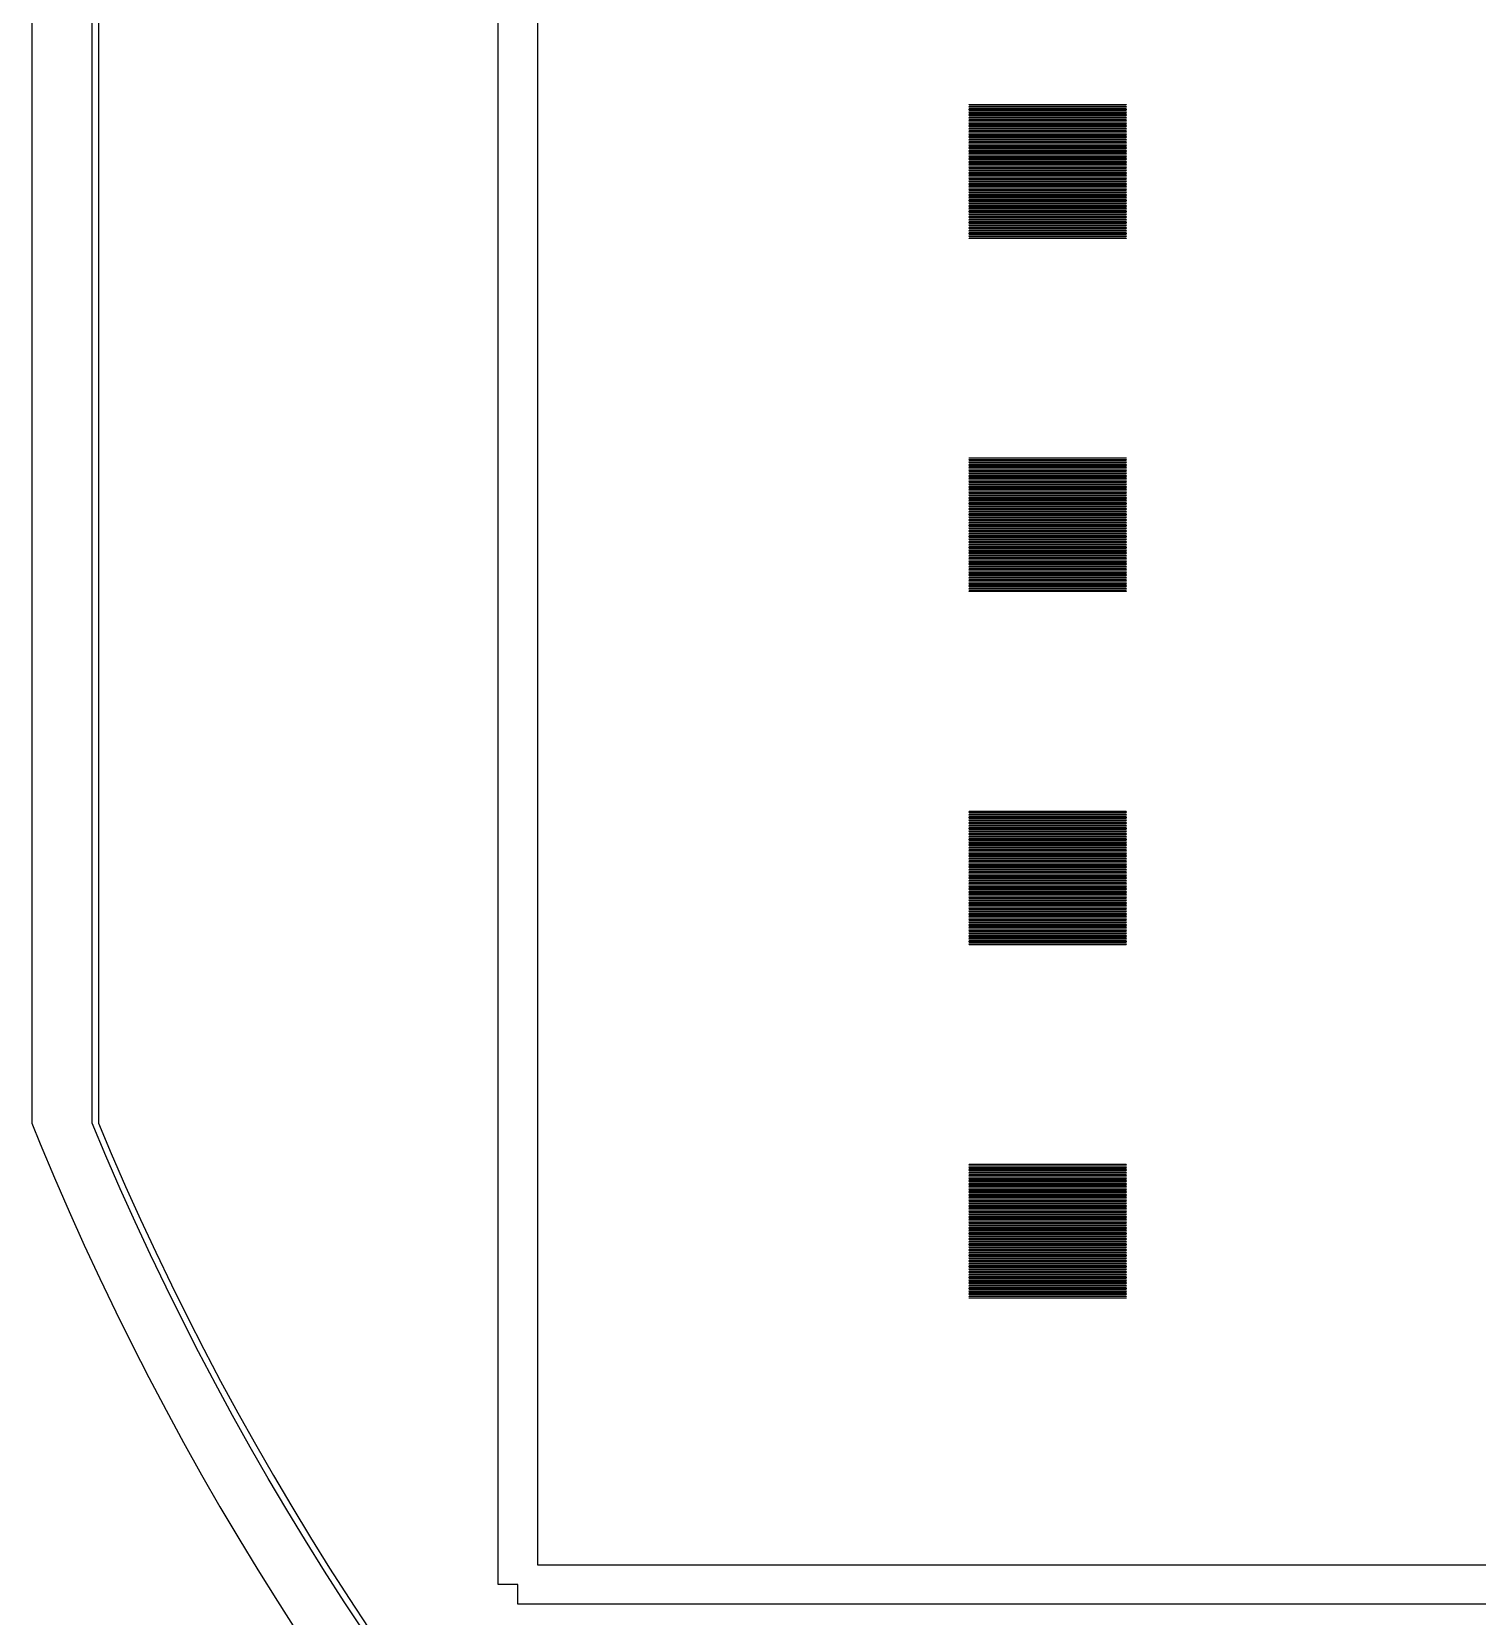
# Model space of a CAD drawing. Extents: x -17 to 130, y -40 to 112.
# Drawn here: x -16.89 to 19.95, y -5.31 to 35.06 of the extents above; entities that cross this region are included whole.
import ezdxf

# ---------------------------------------------------------------- set-up
doc = ezdxf.new("R2010")
doc.units = 0

msp = doc.modelspace()

# ---------------------------------------------------------------- linework, layer by layer
for p, q in [((-5, -4.5), (-5, 76.5)), ((-4, 76), (-4, -4)), ((-16.8921, 64.7463), (-16.8921, 7.25366)), ((-15.3519, 7.25034), (-15.3519, 64.7497)), ((-15.1895, 64.7488), (-15.1895, 7.25121)), ((7, 33.195), (7, 33.205)), ((7, 33.205), (11, 33.205)), ((11, 33.195), (7, 33.195)), ((7, 33.155), (7, 33.165)), ((7, 33.165), (11, 33.165)), ((11, 33.155), (7, 33.155)), ((7, 33.115), (7, 33.125)), ((7, 33.125), (11, 33.125)), ((11, 33.115), (7, 33.115)), ((11, 33.205), (11, 33.195)), ((11, 33.165), (11, 33.155)), ((11, 33.125), (11, 33.115)), ((7, 33.075), (7, 33.085)), ((7, 33.085), (11, 33.085)), ((11, 33.075), (7, 33.075)), ((7, 33.035), (7, 33.045)), ((7, 33.045), (11, 33.045)), ((11, 33.035), (7, 33.035)), ((7, 32.995), (7, 33.005)), ((7, 33.005), (11, 33.005)), ((11, 32.995), (7, 32.995)), ((7, 32.955), (7, 32.965)), ((7, 32.965), (11, 32.965)), ((11, 32.955), (7, 32.955)), ((7, 32.915), (7, 32.925)), ((7, 32.925), (11, 32.925)), ((11, 32.915), (7, 32.915)), ((7, 32.875), (7, 32.885)), ((7, 32.885), (11, 32.885)), ((11, 32.875), (7, 32.875)), ((7, 32.835), (7, 32.845)), ((7, 32.845), (11, 32.845)), ((11, 32.835), (7, 32.835)), ((7, 32.795), (7, 32.805)), ((7, 32.805), (11, 32.805)), ((11, 32.795), (7, 32.795)), ((7, 32.755), (7, 32.765)), ((7, 32.765), (11, 32.765)), ((11, 32.755), (7, 32.755)), ((7, 32.715), (7, 32.725)), ((7, 32.725), (11, 32.725)), ((11, 32.715), (7, 32.715)), ((11, 33.085), (11, 33.075)), ((11, 33.045), (11, 33.035)), ((11, 33.005), (11, 32.995)), ((11, 32.965), (11, 32.955)), ((11, 32.925), (11, 32.915)), ((11, 32.885), (11, 32.875)), ((11, 32.845), (11, 32.835)), ((11, 32.805), (11, 32.795)), ((11, 32.765), (11, 32.755)), ((11, 32.725), (11, 32.715)), ((7, 32.675), (7, 32.685)), ((7, 32.685), (11, 32.685)), ((11, 32.675), (7, 32.675)), ((7, 32.635), (7, 32.645)), ((7, 32.645), (11, 32.645)), ((11, 32.635), (7, 32.635)), ((7, 32.595), (7, 32.605)), ((7, 32.605), (11, 32.605)), ((11, 32.595), (7, 32.595)), ((7, 32.555), (7, 32.565)), ((7, 32.565), (11, 32.565)), ((11, 32.555), (7, 32.555)), ((7, 32.515), (7, 32.525)), ((7, 32.525), (11, 32.525)), ((11, 32.515), (7, 32.515)), ((7, 32.475), (7, 32.485)), ((7, 32.485), (11, 32.485)), ((11, 32.475), (7, 32.475)), ((7, 32.435), (7, 32.445)), ((7, 32.445), (11, 32.445)), ((11, 32.435), (7, 32.435)), ((7, 32.395), (7, 32.405)), ((7, 32.405), (11, 32.405)), ((11, 32.395), (7, 32.395)), ((7, 32.355), (7, 32.365)), ((7, 32.365), (11, 32.365)), ((11, 32.355), (7, 32.355)), ((7, 32.315), (7, 32.325)), ((7, 32.325), (11, 32.325)), ((11, 32.315), (7, 32.315)), ((11, 32.685), (11, 32.675)), ((11, 32.645), (11, 32.635)), ((11, 32.605), (11, 32.595)), ((11, 32.565), (11, 32.555)), ((11, 32.525), (11, 32.515)), ((11, 32.485), (11, 32.475)), ((11, 32.445), (11, 32.435)), ((11, 32.405), (11, 32.395)), ((11, 32.365), (11, 32.355)), ((11, 32.325), (11, 32.315)), ((7, 32.275), (7, 32.285)), ((7, 32.285), (11, 32.285)), ((11, 32.275), (7, 32.275)), ((7, 32.235), (7, 32.245)), ((7, 32.245), (11, 32.245)), ((11, 32.235), (7, 32.235)), ((7, 32.195), (7, 32.205)), ((7, 32.205), (11, 32.205)), ((11, 32.195), (7, 32.195)), ((7, 32.155), (7, 32.165)), ((7, 32.165), (11, 32.165)), ((11, 32.155), (7, 32.155)), ((7, 32.115), (7, 32.125)), ((7, 32.125), (11, 32.125)), ((11, 32.115), (7, 32.115)), ((7, 32.075), (7, 32.085)), ((7, 32.085), (11, 32.085)), ((11, 32.075), (7, 32.075)), ((7, 32.035), (7, 32.045)), ((7, 32.045), (11, 32.045)), ((11, 32.035), (7, 32.035)), ((7, 31.995), (7, 32.005)), ((7, 32.005), (11, 32.005)), ((11, 31.995), (7, 31.995)), ((7, 31.955), (7, 31.965)), ((7, 31.965), (11, 31.965)), ((11, 31.955), (7, 31.955)), ((7, 31.915), (7, 31.925)), ((7, 31.925), (11, 31.925)), ((11, 31.915), (7, 31.915)), ((11, 32.285), (11, 32.275)), ((11, 32.245), (11, 32.235)), ((11, 32.205), (11, 32.195)), ((11, 32.165), (11, 32.155)), ((11, 32.125), (11, 32.115)), ((11, 32.085), (11, 32.075)), ((11, 32.045), (11, 32.035)), ((11, 32.005), (11, 31.995)), ((11, 31.965), (11, 31.955)), ((11, 31.925), (11, 31.915)), ((7, 31.875), (7, 31.885)), ((7, 31.885), (11, 31.885)), ((11, 31.875), (7, 31.875)), ((7, 31.835), (7, 31.845)), ((7, 31.845), (11, 31.845)), ((11, 31.835), (7, 31.835)), ((7, 31.795), (7, 31.805)), ((7, 31.805), (11, 31.805)), ((11, 31.795), (7, 31.795)), ((7, 31.755), (7, 31.765)), ((7, 31.765), (11, 31.765)), ((11, 31.755), (7, 31.755)), ((7, 31.715), (7, 31.725)), ((7, 31.725), (11, 31.725)), ((11, 31.715), (7, 31.715)), ((7, 31.675), (7, 31.685)), ((7, 31.685), (11, 31.685)), ((11, 31.675), (7, 31.675)), ((7, 31.635), (7, 31.645)), ((7, 31.645), (11, 31.645)), ((11, 31.635), (7, 31.635)), ((7, 31.595), (7, 31.605)), ((7, 31.605), (11, 31.605)), ((11, 31.595), (7, 31.595)), ((7, 31.555), (7, 31.565)), ((7, 31.565), (11, 31.565)), ((11, 31.555), (7, 31.555)), ((7, 31.515), (7, 31.525)), ((7, 31.525), (11, 31.525)), ((11, 31.515), (7, 31.515)), ((11, 31.885), (11, 31.875)), ((11, 31.845), (11, 31.835)), ((11, 31.805), (11, 31.795)), ((11, 31.765), (11, 31.755)), ((11, 31.725), (11, 31.715)), ((11, 31.685), (11, 31.675)), ((11, 31.645), (11, 31.635)), ((11, 31.605), (11, 31.595)), ((11, 31.565), (11, 31.555)), ((11, 31.525), (11, 31.515)), ((7, 31.475), (7, 31.485)), ((7, 31.485), (11, 31.485)), ((11, 31.475), (7, 31.475)), ((7, 31.435), (7, 31.445)), ((7, 31.445), (11, 31.445)), ((11, 31.435), (7, 31.435)), ((7, 31.395), (7, 31.405)), ((7, 31.405), (11, 31.405)), ((11, 31.395), (7, 31.395)), ((7, 31.355), (7, 31.365)), ((7, 31.365), (11, 31.365)), ((11, 31.355), (7, 31.355)), ((7, 31.315), (7, 31.325)), ((7, 31.325), (11, 31.325)), ((11, 31.315), (7, 31.315)), ((7, 31.275), (7, 31.285)), ((7, 31.285), (11, 31.285)), ((11, 31.275), (7, 31.275)), ((7, 31.235), (7, 31.245)), ((7, 31.245), (11, 31.245)), ((11, 31.235), (7, 31.235)), ((7, 31.195), (7, 31.205)), ((7, 31.205), (11, 31.205)), ((11, 31.195), (7, 31.195)), ((7, 31.155), (7, 31.165)), ((7, 31.165), (11, 31.165)), ((11, 31.155), (7, 31.155)), ((7, 31.115), (7, 31.125)), ((7, 31.125), (11, 31.125)), ((11, 31.115), (7, 31.115)), ((11, 31.485), (11, 31.475)), ((11, 31.445), (11, 31.435)), ((11, 31.405), (11, 31.395)), ((11, 31.365), (11, 31.355)), ((11, 31.325), (11, 31.315)), ((11, 31.285), (11, 31.275)), ((11, 31.245), (11, 31.235)), ((11, 31.205), (11, 31.195)), ((11, 31.165), (11, 31.155)), ((11, 31.125), (11, 31.115)), ((7, 31.075), (7, 31.085)), ((7, 31.085), (11, 31.085)), ((11, 31.075), (7, 31.075)), ((7, 31.035), (7, 31.045)), ((7, 31.045), (11, 31.045)), ((11, 31.035), (7, 31.035)), ((7, 30.995), (7, 31.005)), ((7, 31.005), (11, 31.005)), ((11, 30.995), (7, 30.995)), ((7, 30.955), (7, 30.965)), ((7, 30.965), (11, 30.965)), ((11, 30.955), (7, 30.955)), ((7, 30.915), (7, 30.925)), ((7, 30.925), (11, 30.925)), ((11, 30.915), (7, 30.915)), ((7, 30.875), (7, 30.885)), ((7, 30.885), (11, 30.885)), ((11, 30.875), (7, 30.875)), ((7, 30.835), (7, 30.845)), ((7, 30.845), (11, 30.845)), ((11, 30.835), (7, 30.835)), ((7, 30.795), (7, 30.805)), ((7, 30.805), (11, 30.805)), ((11, 30.795), (7, 30.795)), ((7, 30.755), (7, 30.765)), ((7, 30.765), (11, 30.765)), ((11, 30.755), (7, 30.755)), ((7, 30.715), (7, 30.725)), ((7, 30.725), (11, 30.725)), ((11, 30.715), (7, 30.715)), ((7, 30.675), (7, 30.685)), ((7, 30.685), (11, 30.685)), ((11, 31.085), (11, 31.075)), ((11, 31.045), (11, 31.035)), ((11, 31.005), (11, 30.995)), ((11, 30.965), (11, 30.955)), ((11, 30.925), (11, 30.915)), ((11, 30.885), (11, 30.875)), ((11, 30.845), (11, 30.835)), ((11, 30.805), (11, 30.795)), ((11, 30.765), (11, 30.755)), ((11, 30.725), (11, 30.715)), ((11, 30.685), (11, 30.675)), ((11, 30.675), (7, 30.675)), ((7, 30.635), (7, 30.645)), ((7, 30.645), (11, 30.645)), ((11, 30.635), (7, 30.635)), ((7, 30.595), (7, 30.605)), ((7, 30.605), (11, 30.605)), ((11, 30.595), (7, 30.595)), ((7, 30.555), (7, 30.565)), ((7, 30.565), (11, 30.565)), ((11, 30.555), (7, 30.555)), ((7, 30.515), (7, 30.525)), ((7, 30.525), (11, 30.525)), ((11, 30.515), (7, 30.515)), ((7, 30.475), (7, 30.485)), ((7, 30.485), (11, 30.485)), ((11, 30.475), (7, 30.475)), ((7, 30.435), (7, 30.445)), ((7, 30.445), (11, 30.445)), ((11, 30.435), (7, 30.435)), ((7, 30.395), (7, 30.405)), ((7, 30.405), (11, 30.405)), ((11, 30.395), (7, 30.395)), ((7, 30.355), (7, 30.365)), ((7, 30.365), (11, 30.365)), ((11, 30.355), (7, 30.355)), ((7, 30.315), (7, 30.325)), ((7, 30.325), (11, 30.325)), ((11, 30.315), (7, 30.315)), ((7, 30.275), (7, 30.285)), ((7, 30.285), (11, 30.285)), ((11, 30.645), (11, 30.635)), ((11, 30.605), (11, 30.595)), ((11, 30.565), (11, 30.555)), ((11, 30.525), (11, 30.515)), ((11, 30.485), (11, 30.475)), ((11, 30.445), (11, 30.435)), ((11, 30.405), (11, 30.395)), ((11, 30.365), (11, 30.355)), ((11, 30.325), (11, 30.315)), ((11, 30.285), (11, 30.275)), ((11, 30.275), (7, 30.275)), ((7, 30.235), (7, 30.245)), ((7, 30.245), (11, 30.245)), ((11, 30.235), (7, 30.235)), ((7, 30.195), (7, 30.205)), ((7, 30.205), (11, 30.205)), ((11, 30.195), (7, 30.195)), ((7, 30.155), (7, 30.165)), ((7, 30.165), (11, 30.165)), ((11, 30.155), (7, 30.155)), ((7, 30.115), (7, 30.125)), ((7, 30.125), (11, 30.125)), ((11, 30.115), (7, 30.115)), ((7, 30.075), (7, 30.085)), ((7, 30.085), (11, 30.085)), ((11, 30.075), (7, 30.075)), ((7, 30.035), (7, 30.045)), ((7, 30.045), (11, 30.045)), ((11, 30.035), (7, 30.035)), ((7, 29.995), (7, 30.005)), ((7, 30.005), (11, 30.005)), ((11, 29.995), (7, 29.995)), ((7, 29.955), (7, 29.965)), ((7, 29.965), (11, 29.965)), ((11, 29.955), (7, 29.955)), ((7, 29.915), (7, 29.925)), ((7, 29.925), (11, 29.925)), ((11, 29.915), (7, 29.915)), ((7, 29.875), (7, 29.885)), ((7, 29.885), (11, 29.885)), ((11, 30.245), (11, 30.235)), ((11, 30.205), (11, 30.195)), ((11, 30.165), (11, 30.155)), ((11, 30.125), (11, 30.115)), ((11, 30.085), (11, 30.075)), ((11, 30.045), (11, 30.035)), ((11, 30.005), (11, 29.995)), ((11, 29.965), (11, 29.955)), ((11, 29.925), (11, 29.915)), ((11, 29.885), (11, 29.875)), ((11, 29.875), (7, 29.875)), ((7, 29.835), (7, 29.845)), ((7, 29.845), (11, 29.845)), ((11, 29.835), (7, 29.835)), ((7, 29.795), (7, 29.805)), ((7, 29.805), (11, 29.805)), ((11, 29.795), (7, 29.795)), ((11, 29.845), (11, 29.835)), ((11, 29.805), (11, 29.795)), ((7, 24.195), (7, 24.205)), ((7, 24.205), (11, 24.205)), ((11, 24.195), (7, 24.195)), ((7, 24.155), (7, 24.165)), ((7, 24.165), (11, 24.165)), ((11, 24.155), (7, 24.155)), ((7, 24.115), (7, 24.125)), ((7, 24.125), (11, 24.125)), ((11, 24.115), (7, 24.115)), ((7, 24.075), (7, 24.085)), ((7, 24.085), (11, 24.085)), ((11, 24.075), (7, 24.075)), ((7, 24.035), (7, 24.045)), ((7, 24.045), (11, 24.045)), ((11, 24.035), (7, 24.035)), ((7, 23.995), (7, 24.005)), ((7, 24.005), (11, 24.005)), ((11, 23.995), (7, 23.995)), ((7, 23.955), (7, 23.965)), ((7, 23.965), (11, 23.965)), ((11, 23.955), (7, 23.955)), ((7, 23.915), (7, 23.925)), ((7, 23.925), (11, 23.925)), ((11, 23.915), (7, 23.915)), ((7, 23.875), (7, 23.885)), ((7, 23.885), (11, 23.885)), ((11, 23.875), (7, 23.875)), ((7, 23.835), (7, 23.845)), ((7, 23.845), (11, 23.845)), ((11, 23.835), (7, 23.835)), ((11, 24.205), (11, 24.195)), ((11, 24.165), (11, 24.155)), ((11, 24.125), (11, 24.115)), ((11, 24.085), (11, 24.075)), ((11, 24.045), (11, 24.035)), ((11, 24.005), (11, 23.995)), ((11, 23.965), (11, 23.955)), ((11, 23.925), (11, 23.915)), ((11, 23.885), (11, 23.875)), ((11, 23.845), (11, 23.835)), ((7, 23.795), (7, 23.805)), ((7, 23.805), (11, 23.805)), ((11, 23.795), (7, 23.795)), ((7, 23.755), (7, 23.765)), ((7, 23.765), (11, 23.765)), ((11, 23.755), (7, 23.755)), ((7, 23.715), (7, 23.725)), ((7, 23.725), (11, 23.725)), ((11, 23.715), (7, 23.715)), ((7, 23.675), (7, 23.685)), ((7, 23.685), (11, 23.685)), ((11, 23.675), (7, 23.675)), ((7, 23.635), (7, 23.645)), ((7, 23.645), (11, 23.645)), ((11, 23.635), (7, 23.635)), ((7, 23.595), (7, 23.605)), ((7, 23.605), (11, 23.605)), ((11, 23.595), (7, 23.595)), ((7, 23.555), (7, 23.565)), ((7, 23.565), (11, 23.565)), ((11, 23.555), (7, 23.555)), ((7, 23.515), (7, 23.525)), ((7, 23.525), (11, 23.525)), ((11, 23.515), (7, 23.515)), ((7, 23.475), (7, 23.485)), ((7, 23.485), (11, 23.485)), ((11, 23.475), (7, 23.475)), ((7, 23.435), (7, 23.445)), ((7, 23.445), (11, 23.445)), ((11, 23.435), (7, 23.435)), ((11, 23.805), (11, 23.795)), ((11, 23.765), (11, 23.755)), ((11, 23.725), (11, 23.715)), ((11, 23.685), (11, 23.675)), ((11, 23.645), (11, 23.635)), ((11, 23.605), (11, 23.595)), ((11, 23.565), (11, 23.555)), ((11, 23.525), (11, 23.515)), ((11, 23.485), (11, 23.475)), ((11, 23.445), (11, 23.435)), ((7, 23.395), (7, 23.405)), ((7, 23.405), (11, 23.405)), ((11, 23.395), (7, 23.395)), ((7, 23.355), (7, 23.365)), ((7, 23.365), (11, 23.365)), ((11, 23.355), (7, 23.355)), ((7, 23.315), (7, 23.325)), ((7, 23.325), (11, 23.325)), ((11, 23.315), (7, 23.315)), ((7, 23.275), (7, 23.285)), ((7, 23.285), (11, 23.285)), ((11, 23.275), (7, 23.275)), ((7, 23.235), (7, 23.245)), ((7, 23.245), (11, 23.245)), ((11, 23.235), (7, 23.235)), ((7, 23.195), (7, 23.205)), ((7, 23.205), (11, 23.205)), ((11, 23.195), (7, 23.195)), ((7, 23.155), (7, 23.165)), ((7, 23.165), (11, 23.165)), ((11, 23.155), (7, 23.155)), ((7, 23.115), (7, 23.125)), ((7, 23.125), (11, 23.125)), ((11, 23.115), (7, 23.115)), ((7, 23.075), (7, 23.085)), ((7, 23.085), (11, 23.085)), ((11, 23.075), (7, 23.075)), ((7, 23.035), (7, 23.045)), ((7, 23.045), (11, 23.045)), ((11, 23.035), (7, 23.035)), ((11, 23.405), (11, 23.395)), ((11, 23.365), (11, 23.355)), ((11, 23.325), (11, 23.315)), ((11, 23.285), (11, 23.275)), ((11, 23.245), (11, 23.235)), ((11, 23.205), (11, 23.195)), ((11, 23.165), (11, 23.155)), ((11, 23.125), (11, 23.115)), ((11, 23.085), (11, 23.075)), ((11, 23.045), (11, 23.035)), ((7, 22.995), (7, 23.005)), ((7, 23.005), (11, 23.005)), ((11, 22.995), (7, 22.995)), ((7, 22.955), (7, 22.965)), ((7, 22.965), (11, 22.965)), ((11, 22.955), (7, 22.955)), ((7, 22.915), (7, 22.925)), ((7, 22.925), (11, 22.925)), ((11, 22.915), (7, 22.915)), ((7, 22.875), (7, 22.885)), ((7, 22.885), (11, 22.885)), ((11, 22.875), (7, 22.875)), ((7, 22.835), (7, 22.845)), ((7, 22.845), (11, 22.845)), ((11, 22.835), (7, 22.835)), ((7, 22.795), (7, 22.805)), ((7, 22.805), (11, 22.805)), ((11, 22.795), (7, 22.795)), ((7, 22.755), (7, 22.765)), ((7, 22.765), (11, 22.765)), ((11, 22.755), (7, 22.755)), ((7, 22.715), (7, 22.725)), ((7, 22.725), (11, 22.725)), ((11, 22.715), (7, 22.715)), ((7, 22.675), (7, 22.685)), ((7, 22.685), (11, 22.685)), ((11, 22.675), (7, 22.675)), ((7, 22.635), (7, 22.645)), ((7, 22.645), (11, 22.645)), ((11, 22.635), (7, 22.635)), ((11, 23.005), (11, 22.995)), ((11, 22.965), (11, 22.955)), ((11, 22.925), (11, 22.915)), ((11, 22.885), (11, 22.875)), ((11, 22.845), (11, 22.835)), ((11, 22.805), (11, 22.795)), ((11, 22.765), (11, 22.755)), ((11, 22.725), (11, 22.715)), ((11, 22.685), (11, 22.675)), ((11, 22.645), (11, 22.635)), ((7, 22.595), (7, 22.605)), ((7, 22.605), (11, 22.605)), ((11, 22.595), (7, 22.595)), ((7, 22.555), (7, 22.565)), ((7, 22.565), (11, 22.565)), ((11, 22.555), (7, 22.555)), ((7, 22.515), (7, 22.525)), ((7, 22.525), (11, 22.525)), ((11, 22.515), (7, 22.515)), ((7, 22.475), (7, 22.485)), ((7, 22.485), (11, 22.485)), ((11, 22.475), (7, 22.475)), ((7, 22.435), (7, 22.445)), ((7, 22.445), (11, 22.445)), ((11, 22.435), (7, 22.435)), ((7, 22.395), (7, 22.405)), ((7, 22.405), (11, 22.405)), ((11, 22.395), (7, 22.395)), ((7, 22.355), (7, 22.365)), ((7, 22.365), (11, 22.365)), ((11, 22.355), (7, 22.355)), ((7, 22.315), (7, 22.325)), ((7, 22.325), (11, 22.325)), ((11, 22.315), (7, 22.315)), ((7, 22.275), (7, 22.285)), ((7, 22.285), (11, 22.285)), ((11, 22.275), (7, 22.275)), ((7, 22.235), (7, 22.245)), ((7, 22.245), (11, 22.245)), ((11, 22.235), (7, 22.235)), ((11, 22.605), (11, 22.595)), ((11, 22.565), (11, 22.555)), ((11, 22.525), (11, 22.515)), ((11, 22.485), (11, 22.475)), ((11, 22.445), (11, 22.435)), ((11, 22.405), (11, 22.395)), ((11, 22.365), (11, 22.355)), ((11, 22.325), (11, 22.315)), ((11, 22.285), (11, 22.275)), ((11, 22.245), (11, 22.235)), ((7, 22.195), (7, 22.205)), ((7, 22.205), (11, 22.205)), ((11, 22.195), (7, 22.195)), ((7, 22.155), (7, 22.165)), ((7, 22.165), (11, 22.165)), ((11, 22.155), (7, 22.155)), ((7, 22.115), (7, 22.125)), ((7, 22.125), (11, 22.125)), ((11, 22.115), (7, 22.115)), ((7, 22.075), (7, 22.085)), ((7, 22.085), (11, 22.085)), ((11, 22.075), (7, 22.075)), ((7, 22.035), (7, 22.045)), ((7, 22.045), (11, 22.045)), ((11, 22.035), (7, 22.035)), ((7, 21.995), (7, 22.005)), ((7, 22.005), (11, 22.005)), ((11, 21.995), (7, 21.995)), ((7, 21.955), (7, 21.965)), ((7, 21.965), (11, 21.965)), ((11, 21.955), (7, 21.955)), ((7, 21.915), (7, 21.925)), ((7, 21.925), (11, 21.925)), ((11, 21.915), (7, 21.915)), ((7, 21.875), (7, 21.885)), ((7, 21.885), (11, 21.885)), ((11, 21.875), (7, 21.875)), ((7, 21.835), (7, 21.845)), ((7, 21.845), (11, 21.845)), ((11, 21.835), (7, 21.835)), ((7, 21.795), (7, 21.805)), ((7, 21.805), (11, 21.805)), ((11, 22.205), (11, 22.195)), ((11, 22.165), (11, 22.155)), ((11, 22.125), (11, 22.115)), ((11, 22.085), (11, 22.075)), ((11, 22.045), (11, 22.035)), ((11, 22.005), (11, 21.995)), ((11, 21.965), (11, 21.955)), ((11, 21.925), (11, 21.915)), ((11, 21.885), (11, 21.875)), ((11, 21.845), (11, 21.835)), ((11, 21.805), (11, 21.795)), ((11, 21.795), (7, 21.795)), ((7, 21.755), (7, 21.765)), ((7, 21.765), (11, 21.765)), ((11, 21.755), (7, 21.755)), ((7, 21.715), (7, 21.725)), ((7, 21.725), (11, 21.725)), ((11, 21.715), (7, 21.715)), ((7, 21.675), (7, 21.685)), ((7, 21.685), (11, 21.685)), ((11, 21.675), (7, 21.675)), ((7, 21.635), (7, 21.645)), ((7, 21.645), (11, 21.645)), ((11, 21.635), (7, 21.635)), ((7, 21.595), (7, 21.605)), ((7, 21.605), (11, 21.605)), ((11, 21.595), (7, 21.595)), ((7, 21.555), (7, 21.565)), ((7, 21.565), (11, 21.565)), ((11, 21.555), (7, 21.555)), ((7, 21.515), (7, 21.525)), ((7, 21.525), (11, 21.525)), ((11, 21.515), (7, 21.515)), ((7, 21.475), (7, 21.485)), ((7, 21.485), (11, 21.485)), ((11, 21.475), (7, 21.475)), ((7, 21.435), (7, 21.445)), ((7, 21.445), (11, 21.445)), ((11, 21.435), (7, 21.435)), ((7, 21.395), (7, 21.405)), ((7, 21.405), (11, 21.405)), ((11, 21.765), (11, 21.755)), ((11, 21.725), (11, 21.715)), ((11, 21.685), (11, 21.675)), ((11, 21.645), (11, 21.635)), ((11, 21.605), (11, 21.595)), ((11, 21.565), (11, 21.555)), ((11, 21.525), (11, 21.515)), ((11, 21.485), (11, 21.475)), ((11, 21.445), (11, 21.435)), ((11, 21.405), (11, 21.395)), ((11, 21.395), (7, 21.395)), ((7, 21.355), (7, 21.365)), ((7, 21.365), (11, 21.365)), ((11, 21.355), (7, 21.355)), ((7, 21.315), (7, 21.325)), ((7, 21.325), (11, 21.325)), ((11, 21.315), (7, 21.315)), ((7, 21.275), (7, 21.285)), ((7, 21.285), (11, 21.285)), ((11, 21.275), (7, 21.275)), ((7, 21.235), (7, 21.245)), ((7, 21.245), (11, 21.245)), ((11, 21.235), (7, 21.235)), ((7, 21.195), (7, 21.205)), ((7, 21.205), (11, 21.205)), ((11, 21.195), (7, 21.195)), ((7, 21.155), (7, 21.165)), ((7, 21.165), (11, 21.165)), ((11, 21.155), (7, 21.155)), ((7, 21.115), (7, 21.125)), ((7, 21.125), (11, 21.125)), ((11, 21.115), (7, 21.115)), ((7, 21.075), (7, 21.085)), ((7, 21.085), (11, 21.085)), ((11, 21.075), (7, 21.075)), ((7, 21.035), (7, 21.045)), ((7, 21.045), (11, 21.045)), ((11, 21.035), (7, 21.035)), ((7, 20.995), (7, 21.005)), ((7, 21.005), (11, 21.005)), ((11, 20.995), (7, 20.995)), ((11, 21.365), (11, 21.355)), ((11, 21.325), (11, 21.315)), ((11, 21.285), (11, 21.275)), ((11, 21.245), (11, 21.235)), ((11, 21.205), (11, 21.195)), ((11, 21.165), (11, 21.155)), ((11, 21.125), (11, 21.115)), ((11, 21.085), (11, 21.075)), ((11, 21.045), (11, 21.035)), ((11, 21.005), (11, 20.995)), ((7, 20.955), (7, 20.965)), ((7, 20.965), (11, 20.965)), ((11, 20.955), (7, 20.955)), ((7, 20.915), (7, 20.925)), ((7, 20.925), (11, 20.925)), ((11, 20.915), (7, 20.915)), ((7, 20.875), (7, 20.885)), ((7, 20.885), (11, 20.885)), ((11, 20.875), (7, 20.875)), ((7, 20.835), (7, 20.845)), ((7, 20.845), (11, 20.845)), ((11, 20.835), (7, 20.835)), ((7, 20.795), (7, 20.805)), ((7, 20.805), (11, 20.805)), ((11, 20.795), (7, 20.795)), ((11, 20.965), (11, 20.955)), ((11, 20.925), (11, 20.915)), ((11, 20.885), (11, 20.875)), ((11, 20.845), (11, 20.835)), ((11, 20.805), (11, 20.795)), ((7, 15.195), (7, 15.205)), ((7, 15.205), (11, 15.205)), ((11, 15.195), (7, 15.195)), ((7, 15.155), (7, 15.165)), ((7, 15.165), (11, 15.165)), ((11, 15.155), (7, 15.155)), ((7, 15.115), (7, 15.125)), ((7, 15.125), (11, 15.125)), ((11, 15.115), (7, 15.115)), ((7, 15.075), (7, 15.085)), ((7, 15.085), (11, 15.085)), ((11, 15.075), (7, 15.075)), ((7, 15.035), (7, 15.045)), ((7, 15.045), (11, 15.045)), ((11, 15.035), (7, 15.035)), ((7, 14.995), (7, 15.005)), ((7, 15.005), (11, 15.005)), ((11, 14.995), (7, 14.995)), ((7, 14.955), (7, 14.965)), ((7, 14.965), (11, 14.965)), ((11, 14.955), (7, 14.955)), ((11, 15.205), (11, 15.195)), ((11, 15.165), (11, 15.155)), ((11, 15.125), (11, 15.115)), ((11, 15.085), (11, 15.075)), ((11, 15.045), (11, 15.035)), ((11, 15.005), (11, 14.995)), ((11, 14.965), (11, 14.955)), ((7, 14.915), (7, 14.925)), ((7, 14.925), (11, 14.925)), ((11, 14.915), (7, 14.915)), ((7, 14.875), (7, 14.885)), ((7, 14.885), (11, 14.885)), ((11, 14.875), (7, 14.875)), ((7, 14.835), (7, 14.845)), ((7, 14.845), (11, 14.845)), ((11, 14.835), (7, 14.835)), ((7, 14.795), (7, 14.805)), ((7, 14.805), (11, 14.805)), ((11, 14.795), (7, 14.795)), ((7, 14.755), (7, 14.765)), ((7, 14.765), (11, 14.765)), ((11, 14.755), (7, 14.755)), ((7, 14.715), (7, 14.725)), ((7, 14.725), (11, 14.725)), ((11, 14.715), (7, 14.715)), ((7, 14.675), (7, 14.685)), ((7, 14.685), (11, 14.685)), ((11, 14.675), (7, 14.675)), ((7, 14.635), (7, 14.645)), ((7, 14.645), (11, 14.645)), ((11, 14.635), (7, 14.635)), ((7, 14.595), (7, 14.605)), ((7, 14.605), (11, 14.605)), ((11, 14.595), (7, 14.595)), ((7, 14.555), (7, 14.565)), ((7, 14.565), (11, 14.565)), ((11, 14.555), (7, 14.555)), ((11, 14.925), (11, 14.915)), ((11, 14.885), (11, 14.875)), ((11, 14.845), (11, 14.835)), ((11, 14.805), (11, 14.795)), ((11, 14.765), (11, 14.755)), ((11, 14.725), (11, 14.715)), ((11, 14.685), (11, 14.675)), ((11, 14.645), (11, 14.635)), ((11, 14.605), (11, 14.595)), ((11, 14.565), (11, 14.555)), ((7, 14.515), (7, 14.525)), ((7, 14.525), (11, 14.525)), ((11, 14.515), (7, 14.515)), ((7, 14.475), (7, 14.485)), ((7, 14.485), (11, 14.485)), ((11, 14.475), (7, 14.475)), ((7, 14.435), (7, 14.445)), ((7, 14.445), (11, 14.445)), ((11, 14.435), (7, 14.435)), ((7, 14.395), (7, 14.405)), ((7, 14.405), (11, 14.405)), ((11, 14.395), (7, 14.395)), ((7, 14.355), (7, 14.365)), ((7, 14.365), (11, 14.365)), ((11, 14.355), (7, 14.355)), ((7, 14.315), (7, 14.325)), ((7, 14.325), (11, 14.325)), ((11, 14.315), (7, 14.315)), ((7, 14.275), (7, 14.285)), ((7, 14.285), (11, 14.285)), ((11, 14.275), (7, 14.275)), ((7, 14.235), (7, 14.245)), ((7, 14.245), (11, 14.245)), ((11, 14.235), (7, 14.235)), ((7, 14.195), (7, 14.205)), ((7, 14.205), (11, 14.205)), ((11, 14.195), (7, 14.195)), ((7, 14.155), (7, 14.165)), ((7, 14.165), (11, 14.165)), ((11, 14.155), (7, 14.155)), ((11, 14.525), (11, 14.515)), ((11, 14.485), (11, 14.475)), ((11, 14.445), (11, 14.435)), ((11, 14.405), (11, 14.395)), ((11, 14.365), (11, 14.355)), ((11, 14.325), (11, 14.315)), ((11, 14.285), (11, 14.275)), ((11, 14.245), (11, 14.235)), ((11, 14.205), (11, 14.195)), ((11, 14.165), (11, 14.155)), ((7, 14.115), (7, 14.125)), ((7, 14.125), (11, 14.125)), ((11, 14.115), (7, 14.115)), ((7, 14.075), (7, 14.085)), ((7, 14.085), (11, 14.085)), ((11, 14.075), (7, 14.075)), ((7, 14.035), (7, 14.045)), ((7, 14.045), (11, 14.045)), ((11, 14.035), (7, 14.035)), ((7, 13.995), (7, 14.005)), ((7, 14.005), (11, 14.005)), ((11, 13.995), (7, 13.995)), ((7, 13.955), (7, 13.965)), ((7, 13.965), (11, 13.965)), ((11, 13.955), (7, 13.955)), ((7, 13.915), (7, 13.925)), ((7, 13.925), (11, 13.925)), ((11, 13.915), (7, 13.915)), ((7, 13.875), (7, 13.885)), ((7, 13.885), (11, 13.885)), ((11, 13.875), (7, 13.875)), ((7, 13.835), (7, 13.845)), ((7, 13.845), (11, 13.845)), ((11, 13.835), (7, 13.835)), ((7, 13.795), (7, 13.805)), ((7, 13.805), (11, 13.805)), ((11, 13.795), (7, 13.795)), ((7, 13.755), (7, 13.765)), ((7, 13.765), (11, 13.765)), ((11, 13.755), (7, 13.755)), ((11, 14.125), (11, 14.115)), ((11, 14.085), (11, 14.075)), ((11, 14.045), (11, 14.035)), ((11, 14.005), (11, 13.995)), ((11, 13.965), (11, 13.955)), ((11, 13.925), (11, 13.915)), ((11, 13.885), (11, 13.875)), ((11, 13.845), (11, 13.835)), ((11, 13.805), (11, 13.795)), ((11, 13.765), (11, 13.755)), ((7, 13.715), (7, 13.725)), ((7, 13.725), (11, 13.725)), ((11, 13.715), (7, 13.715)), ((7, 13.675), (7, 13.685)), ((7, 13.685), (11, 13.685)), ((11, 13.675), (7, 13.675)), ((7, 13.635), (7, 13.645)), ((7, 13.645), (11, 13.645)), ((11, 13.635), (7, 13.635)), ((7, 13.595), (7, 13.605)), ((7, 13.605), (11, 13.605)), ((11, 13.595), (7, 13.595)), ((7, 13.555), (7, 13.565)), ((7, 13.565), (11, 13.565)), ((11, 13.555), (7, 13.555)), ((7, 13.515), (7, 13.525)), ((7, 13.525), (11, 13.525)), ((11, 13.515), (7, 13.515)), ((7, 13.475), (7, 13.485)), ((7, 13.485), (11, 13.485)), ((11, 13.475), (7, 13.475)), ((7, 13.435), (7, 13.445)), ((7, 13.445), (11, 13.445)), ((11, 13.435), (7, 13.435)), ((7, 13.395), (7, 13.405)), ((7, 13.405), (11, 13.405)), ((11, 13.395), (7, 13.395)), ((7, 13.355), (7, 13.365)), ((7, 13.365), (11, 13.365)), ((11, 13.355), (7, 13.355)), ((7, 13.315), (7, 13.325)), ((7, 13.325), (11, 13.325)), ((11, 13.725), (11, 13.715)), ((11, 13.685), (11, 13.675)), ((11, 13.645), (11, 13.635)), ((11, 13.605), (11, 13.595)), ((11, 13.565), (11, 13.555)), ((11, 13.525), (11, 13.515)), ((11, 13.485), (11, 13.475)), ((11, 13.445), (11, 13.435)), ((11, 13.405), (11, 13.395)), ((11, 13.365), (11, 13.355)), ((11, 13.325), (11, 13.315)), ((11, 13.315), (7, 13.315)), ((7, 13.275), (7, 13.285)), ((7, 13.285), (11, 13.285)), ((11, 13.275), (7, 13.275)), ((7, 13.235), (7, 13.245)), ((7, 13.245), (11, 13.245)), ((11, 13.235), (7, 13.235)), ((7, 13.195), (7, 13.205)), ((7, 13.205), (11, 13.205)), ((11, 13.195), (7, 13.195)), ((7, 13.155), (7, 13.165)), ((7, 13.165), (11, 13.165)), ((11, 13.155), (7, 13.155)), ((7, 13.115), (7, 13.125)), ((7, 13.125), (11, 13.125)), ((11, 13.115), (7, 13.115)), ((7, 13.075), (7, 13.085)), ((7, 13.085), (11, 13.085)), ((11, 13.075), (7, 13.075)), ((7, 13.035), (7, 13.045)), ((7, 13.045), (11, 13.045)), ((11, 13.035), (7, 13.035)), ((7, 12.995), (7, 13.005)), ((7, 13.005), (11, 13.005)), ((11, 12.995), (7, 12.995)), ((7, 12.955), (7, 12.965)), ((7, 12.965), (11, 12.965)), ((11, 12.955), (7, 12.955)), ((7, 12.915), (7, 12.925)), ((7, 12.925), (11, 12.925)), ((11, 13.285), (11, 13.275)), ((11, 13.245), (11, 13.235)), ((11, 13.205), (11, 13.195)), ((11, 13.165), (11, 13.155)), ((11, 13.125), (11, 13.115)), ((11, 13.085), (11, 13.075)), ((11, 13.045), (11, 13.035)), ((11, 13.005), (11, 12.995)), ((11, 12.965), (11, 12.955)), ((11, 12.925), (11, 12.915)), ((11, 12.915), (7, 12.915)), ((7, 12.875), (7, 12.885)), ((7, 12.885), (11, 12.885)), ((11, 12.875), (7, 12.875)), ((7, 12.835), (7, 12.845)), ((7, 12.845), (11, 12.845)), ((11, 12.835), (7, 12.835)), ((7, 12.795), (7, 12.805)), ((7, 12.805), (11, 12.805)), ((11, 12.795), (7, 12.795)), ((7, 12.755), (7, 12.765)), ((7, 12.765), (11, 12.765)), ((11, 12.755), (7, 12.755)), ((7, 12.715), (7, 12.725)), ((7, 12.725), (11, 12.725)), ((11, 12.715), (7, 12.715)), ((7, 12.675), (7, 12.685)), ((7, 12.685), (11, 12.685)), ((11, 12.675), (7, 12.675)), ((7, 12.635), (7, 12.645)), ((7, 12.645), (11, 12.645)), ((11, 12.635), (7, 12.635)), ((7, 12.595), (7, 12.605)), ((7, 12.605), (11, 12.605)), ((11, 12.595), (7, 12.595)), ((7, 12.555), (7, 12.565)), ((7, 12.565), (11, 12.565)), ((11, 12.555), (7, 12.555)), ((7, 12.515), (7, 12.525)), ((7, 12.525), (11, 12.525)), ((11, 12.885), (11, 12.875)), ((11, 12.845), (11, 12.835)), ((11, 12.805), (11, 12.795)), ((11, 12.765), (11, 12.755)), ((11, 12.725), (11, 12.715)), ((11, 12.685), (11, 12.675)), ((11, 12.645), (11, 12.635)), ((11, 12.605), (11, 12.595)), ((11, 12.565), (11, 12.555)), ((11, 12.525), (11, 12.515)), ((11, 12.515), (7, 12.515)), ((7, 12.475), (7, 12.485)), ((7, 12.485), (11, 12.485)), ((11, 12.475), (7, 12.475)), ((7, 12.435), (7, 12.445)), ((7, 12.445), (11, 12.445)), ((11, 12.435), (7, 12.435)), ((7, 12.395), (7, 12.405)), ((7, 12.405), (11, 12.405)), ((11, 12.395), (7, 12.395)), ((7, 12.355), (7, 12.365)), ((7, 12.365), (11, 12.365)), ((11, 12.355), (7, 12.355)), ((7, 12.315), (7, 12.325)), ((7, 12.325), (11, 12.325)), ((11, 12.315), (7, 12.315)), ((7, 12.275), (7, 12.285)), ((7, 12.285), (11, 12.285)), ((11, 12.275), (7, 12.275)), ((7, 12.235), (7, 12.245)), ((7, 12.245), (11, 12.245)), ((11, 12.235), (7, 12.235)), ((7, 12.195), (7, 12.205)), ((7, 12.205), (11, 12.205)), ((11, 12.195), (7, 12.195)), ((7, 12.155), (7, 12.165)), ((7, 12.165), (11, 12.165)), ((11, 12.155), (7, 12.155)), ((7, 12.115), (7, 12.125)), ((7, 12.125), (11, 12.125)), ((11, 12.115), (7, 12.115)), ((11, 12.485), (11, 12.475)), ((11, 12.445), (11, 12.435)), ((11, 12.405), (11, 12.395)), ((11, 12.365), (11, 12.355)), ((11, 12.325), (11, 12.315)), ((11, 12.285), (11, 12.275)), ((11, 12.245), (11, 12.235)), ((11, 12.205), (11, 12.195)), ((11, 12.165), (11, 12.155)), ((11, 12.125), (11, 12.115)), ((7, 12.075), (7, 12.085)), ((7, 12.085), (11, 12.085)), ((11, 12.075), (7, 12.075)), ((7, 12.035), (7, 12.045)), ((7, 12.045), (11, 12.045)), ((11, 12.035), (7, 12.035)), ((7, 11.995), (7, 12.005)), ((7, 12.005), (11, 12.005)), ((11, 11.995), (7, 11.995)), ((7, 11.955), (7, 11.965)), ((7, 11.965), (11, 11.965)), ((11, 11.955), (7, 11.955)), ((7, 11.915), (7, 11.925)), ((7, 11.925), (11, 11.925)), ((11, 11.915), (7, 11.915)), ((7, 11.875), (7, 11.885)), ((7, 11.885), (11, 11.885)), ((11, 11.875), (7, 11.875)), ((7, 11.835), (7, 11.845)), ((7, 11.845), (11, 11.845)), ((11, 11.835), (7, 11.835)), ((7, 11.795), (7, 11.805)), ((7, 11.805), (11, 11.805)), ((11, 11.795), (7, 11.795)), ((11, 12.085), (11, 12.075)), ((11, 12.045), (11, 12.035)), ((11, 12.005), (11, 11.995)), ((11, 11.965), (11, 11.955)), ((11, 11.925), (11, 11.915)), ((11, 11.885), (11, 11.875)), ((11, 11.845), (11, 11.835)), ((11, 11.805), (11, 11.795)), ((-16.8921, 7.25366), (-16.6768, 6.72473)), ((-15.0025, 6.42105), (-15.3519, 7.25034)), ((-15.1895, 7.25121), (-14.8646, 6.48015)), ((-16.6768, 6.72473), (-16.3122, 5.85962)), ((-14.8646, 6.48015), (-14.4972, 5.6373)), ((-14.6343, 5.57651), (-15.0025, 6.42105)), ((7, 6.19499), (7, 6.20499)), ((7, 6.20499), (11, 6.20499)), ((11, 6.19499), (7, 6.19499)), ((7, 6.155), (7, 6.16499)), ((7, 6.16499), (11, 6.16499)), ((11, 6.155), (7, 6.155)), ((7, 6.11499), (7, 6.125)), ((7, 6.125), (11, 6.125)), ((11, 6.11499), (7, 6.11499)), ((7, 6.075), (7, 6.08499)), ((7, 6.08499), (11, 6.08499)), ((11, 6.075), (7, 6.075)), ((11, 6.20499), (11, 6.19499)), ((11, 6.16499), (11, 6.155)), ((11, 6.125), (11, 6.11499)), ((11, 6.08499), (11, 6.075)), ((-16.3122, 5.85962), (-15.937, 4.99904)), ((7, 6.03499), (7, 6.045)), ((7, 6.045), (11, 6.045)), ((11, 6.03499), (7, 6.03499)), ((7, 5.995), (7, 6.00499)), ((7, 6.00499), (11, 6.00499)), ((11, 5.995), (7, 5.995)), ((7, 5.95499), (7, 5.965)), ((7, 5.965), (11, 5.965)), ((11, 5.95499), (7, 5.95499)), ((7, 5.91499), (7, 5.92499)), ((7, 5.92499), (11, 5.92499)), ((11, 5.91499), (7, 5.91499)), ((7, 5.875), (7, 5.88499)), ((7, 5.88499), (11, 5.88499)), ((11, 5.875), (7, 5.875)), ((7, 5.83499), (7, 5.84499)), ((7, 5.84499), (11, 5.84499)), ((11, 5.83499), (7, 5.83499)), ((7, 5.795), (7, 5.80499)), ((7, 5.80499), (11, 5.80499)), ((11, 5.795), (7, 5.795)), ((7, 5.75499), (7, 5.765)), ((7, 5.765), (11, 5.765)), ((11, 5.75499), (7, 5.75499)), ((7, 5.715), (7, 5.72499)), ((7, 5.72499), (11, 5.72499)), ((11, 5.715), (7, 5.715)), ((7, 5.67499), (7, 5.685)), ((7, 5.685), (11, 5.685)), ((11, 5.67499), (7, 5.67499)), ((11, 6.045), (11, 6.03499)), ((11, 6.00499), (11, 5.995)), ((11, 5.965), (11, 5.95499)), ((11, 5.92499), (11, 5.91499)), ((11, 5.88499), (11, 5.875)), ((11, 5.84499), (11, 5.83499)), ((11, 5.80499), (11, 5.795)), ((11, 5.765), (11, 5.75499)), ((11, 5.72499), (11, 5.715)), ((11, 5.685), (11, 5.67499)), ((-14.2558, 4.73656), (-14.6343, 5.57651)), ((-14.4972, 5.6373), (-14.1194, 4.79903)), ((7, 5.63499), (7, 5.64499)), ((7, 5.64499), (11, 5.64499)), ((11, 5.63499), (7, 5.63499)), ((7, 5.59499), (7, 5.605)), ((7, 5.605), (11, 5.605)), ((11, 5.59499), (7, 5.59499)), ((7, 5.55499), (7, 5.56499)), ((7, 5.56499), (11, 5.56499)), ((11, 5.55499), (7, 5.55499)), ((7, 5.515), (7, 5.52499)), ((7, 5.52499), (11, 5.52499)), ((11, 5.515), (7, 5.515)), ((7, 5.47499), (7, 5.48499)), ((7, 5.48499), (11, 5.48499)), ((11, 5.47499), (7, 5.47499)), ((7, 5.435), (7, 5.44499)), ((7, 5.44499), (11, 5.44499)), ((11, 5.435), (7, 5.435)), ((7, 5.39499), (7, 5.405)), ((7, 5.405), (11, 5.405)), ((11, 5.39499), (7, 5.39499)), ((7, 5.355), (7, 5.36499)), ((7, 5.36499), (11, 5.36499)), ((11, 5.355), (7, 5.355)), ((7, 5.31499), (7, 5.325)), ((7, 5.325), (11, 5.325)), ((11, 5.31499), (7, 5.31499)), ((7, 5.27499), (7, 5.28499)), ((7, 5.28499), (11, 5.28499)), ((11, 5.27499), (7, 5.27499)), ((11, 5.64499), (11, 5.63499)), ((11, 5.605), (11, 5.59499)), ((11, 5.56499), (11, 5.55499)), ((11, 5.52499), (11, 5.515)), ((11, 5.48499), (11, 5.47499)), ((11, 5.44499), (11, 5.435)), ((11, 5.405), (11, 5.39499)), ((11, 5.36499), (11, 5.355)), ((11, 5.325), (11, 5.31499)), ((11, 5.28499), (11, 5.27499)), ((-15.937, 4.99904), (-15.5513, 4.14314)), ((7, 5.23499), (7, 5.245)), ((7, 5.245), (11, 5.245)), ((11, 5.23499), (7, 5.23499)), ((7, 5.19499), (7, 5.20499)), ((7, 5.20499), (11, 5.20499)), ((11, 5.19499), (7, 5.19499)), ((7, 5.155), (7, 5.16499)), ((7, 5.16499), (11, 5.16499)), ((11, 5.155), (7, 5.155)), ((7, 5.11499), (7, 5.125)), ((7, 5.125), (11, 5.125)), ((11, 5.11499), (7, 5.11499)), ((7, 5.075), (7, 5.08499)), ((7, 5.08499), (11, 5.08499)), ((11, 5.075), (7, 5.075)), ((7, 5.03499), (7, 5.045)), ((7, 5.045), (11, 5.045)), ((11, 5.03499), (7, 5.03499)), ((7, 4.995), (7, 5.00499)), ((7, 5.00499), (11, 5.00499)), ((11, 4.995), (7, 4.995)), ((7, 4.95499), (7, 4.965)), ((7, 4.965), (11, 4.965)), ((11, 4.95499), (7, 4.95499)), ((7, 4.91499), (7, 4.92499)), ((7, 4.92499), (11, 4.92499)), ((11, 4.91499), (7, 4.91499)), ((7, 4.875), (7, 4.88499)), ((7, 4.88499), (11, 4.88499)), ((11, 4.875), (7, 4.875)), ((7, 4.83499), (7, 4.84499)), ((7, 4.84499), (11, 4.84499)), ((11, 5.245), (11, 5.23499)), ((11, 5.20499), (11, 5.19499)), ((11, 5.16499), (11, 5.155)), ((11, 5.125), (11, 5.11499)), ((11, 5.08499), (11, 5.075)), ((11, 5.045), (11, 5.03499)), ((11, 5.00499), (11, 4.995)), ((11, 4.965), (11, 4.95499)), ((11, 4.92499), (11, 4.91499)), ((11, 4.88499), (11, 4.875)), ((11, 4.84499), (11, 4.83499)), ((-13.867, 3.90131), (-14.2558, 4.73656)), ((-14.1194, 4.79903), (-13.7314, 3.96544)), ((11, 4.83499), (7, 4.83499)), ((7, 4.795), (7, 4.80499)), ((7, 4.80499), (11, 4.80499)), ((11, 4.795), (7, 4.795)), ((7, 4.75499), (7, 4.765)), ((7, 4.765), (11, 4.765)), ((11, 4.75499), (7, 4.75499)), ((7, 4.715), (7, 4.72499)), ((7, 4.72499), (11, 4.72499)), ((11, 4.715), (7, 4.715)), ((7, 4.67499), (7, 4.685)), ((7, 4.685), (11, 4.685)), ((11, 4.67499), (7, 4.67499)), ((7, 4.63499), (7, 4.64499)), ((7, 4.64499), (11, 4.64499)), ((11, 4.63499), (7, 4.63499)), ((7, 4.59499), (7, 4.605)), ((7, 4.605), (11, 4.605)), ((11, 4.59499), (7, 4.59499)), ((7, 4.55499), (7, 4.56499)), ((7, 4.56499), (11, 4.56499)), ((11, 4.55499), (7, 4.55499)), ((7, 4.515), (7, 4.52499)), ((7, 4.52499), (11, 4.52499)), ((11, 4.515), (7, 4.515)), ((7, 4.47501), (7, 4.485)), ((7, 4.485), (11, 4.485)), ((11, 4.47501), (7, 4.47501)), ((7, 4.43501), (7, 4.44501)), ((7, 4.44501), (11, 4.44501)), ((11, 4.80499), (11, 4.795)), ((11, 4.765), (11, 4.75499)), ((11, 4.72499), (11, 4.715)), ((11, 4.685), (11, 4.67499)), ((11, 4.64499), (11, 4.63499)), ((11, 4.605), (11, 4.59499)), ((11, 4.56499), (11, 4.55499)), ((11, 4.52499), (11, 4.515)), ((11, 4.485), (11, 4.47501)), ((11, 4.44501), (11, 4.43501)), ((-15.5513, 4.14314), (-15.1552, 3.29204)), ((11, 4.43501), (7, 4.43501)), ((7, 4.395), (7, 4.40501)), ((7, 4.40501), (11, 4.40501)), ((11, 4.395), (7, 4.395)), ((7, 4.35501), (7, 4.36501)), ((7, 4.36501), (11, 4.36501)), ((11, 4.35501), (7, 4.35501)), ((7, 4.315), (7, 4.32501)), ((7, 4.32501), (11, 4.32501)), ((11, 4.315), (7, 4.315)), ((7, 4.27501), (7, 4.285)), ((7, 4.285), (11, 4.285)), ((11, 4.27501), (7, 4.27501)), ((7, 4.235), (7, 4.24501)), ((7, 4.24501), (11, 4.24501)), ((11, 4.235), (7, 4.235)), ((7, 4.19501), (7, 4.205)), ((7, 4.205), (11, 4.205)), ((11, 4.19501), (7, 4.19501)), ((7, 4.15501), (7, 4.16501)), ((7, 4.16501), (11, 4.16501)), ((11, 4.15501), (7, 4.15501)), ((7, 4.11501), (7, 4.125)), ((7, 4.125), (11, 4.125)), ((11, 4.11501), (7, 4.11501)), ((7, 4.07501), (7, 4.08501)), ((7, 4.08501), (11, 4.08501)), ((11, 4.07501), (7, 4.07501)), ((7, 4.035), (7, 4.04501)), ((7, 4.04501), (11, 4.04501)), ((11, 4.40501), (11, 4.395)), ((11, 4.36501), (11, 4.35501)), ((11, 4.32501), (11, 4.315)), ((11, 4.285), (11, 4.27501)), ((11, 4.24501), (11, 4.235)), ((11, 4.205), (11, 4.19501)), ((11, 4.16501), (11, 4.15501)), ((11, 4.125), (11, 4.11501)), ((11, 4.08501), (11, 4.07501)), ((11, 4.04501), (11, 4.035)), ((-13.468, 3.07089), (-13.867, 3.90131)), ((-13.7314, 3.96544), (-13.3332, 3.13669)), ((11, 4.035), (7, 4.035)), ((7, 3.99501), (7, 4.005)), ((7, 4.005), (11, 4.005)), ((11, 3.99501), (7, 3.99501)), ((7, 3.955), (7, 3.96501)), ((7, 3.96501), (11, 3.96501)), ((11, 3.955), (7, 3.955)), ((7, 3.91501), (7, 3.925)), ((7, 3.925), (11, 3.925)), ((11, 3.91501), (7, 3.91501)), ((7, 3.875), (7, 3.88501)), ((7, 3.88501), (11, 3.88501)), ((11, 3.875), (7, 3.875)), ((7, 3.83501), (7, 3.845)), ((7, 3.845), (11, 3.845)), ((11, 3.83501), (7, 3.83501)), ((7, 3.79501), (7, 3.80501)), ((7, 3.80501), (11, 3.80501)), ((11, 3.79501), (7, 3.79501)), ((7, 3.755), (7, 3.76501)), ((7, 3.76501), (11, 3.76501)), ((11, 3.755), (7, 3.755)), ((7, 3.71501), (7, 3.72501)), ((7, 3.72501), (11, 3.72501)), ((11, 3.71501), (7, 3.71501)), ((7, 3.675), (7, 3.68501)), ((7, 3.68501), (11, 3.68501)), ((11, 3.675), (7, 3.675)), ((7, 3.63501), (7, 3.645)), ((7, 3.645), (11, 3.645)), ((11, 3.63501), (7, 3.63501)), ((11, 4.005), (11, 3.99501)), ((11, 3.96501), (11, 3.955)), ((11, 3.925), (11, 3.91501)), ((11, 3.88501), (11, 3.875)), ((11, 3.845), (11, 3.83501)), ((11, 3.80501), (11, 3.79501)), ((11, 3.76501), (11, 3.755)), ((11, 3.72501), (11, 3.71501)), ((11, 3.68501), (11, 3.675)), ((11, 3.645), (11, 3.63501)), ((-15.1552, 3.29204), (-14.7486, 2.44586)), ((7, 3.595), (7, 3.60501)), ((7, 3.60501), (11, 3.60501)), ((11, 3.595), (7, 3.595)), ((7, 3.55501), (7, 3.565)), ((7, 3.565), (11, 3.565)), ((11, 3.55501), (7, 3.55501)), ((7, 3.51501), (7, 3.52501)), ((7, 3.52501), (11, 3.52501)), ((11, 3.51501), (7, 3.51501)), ((7, 3.47501), (7, 3.485)), ((7, 3.485), (11, 3.485)), ((11, 3.47501), (7, 3.47501)), ((7, 3.43501), (7, 3.44501)), ((7, 3.44501), (11, 3.44501)), ((11, 3.43501), (7, 3.43501)), ((7, 3.395), (7, 3.40501)), ((7, 3.40501), (11, 3.40501)), ((11, 3.395), (7, 3.395)), ((7, 3.35501), (7, 3.36501)), ((7, 3.36501), (11, 3.36501)), ((11, 3.35501), (7, 3.35501)), ((7, 3.315), (7, 3.32501)), ((7, 3.32501), (11, 3.32501)), ((11, 3.315), (7, 3.315)), ((7, 3.27501), (7, 3.285)), ((7, 3.285), (11, 3.285)), ((11, 3.27501), (7, 3.27501)), ((7, 3.235), (7, 3.24501)), ((7, 3.24501), (11, 3.24501)), ((11, 3.235), (7, 3.235)), ((11, 3.60501), (11, 3.595)), ((11, 3.565), (11, 3.55501)), ((11, 3.52501), (11, 3.51501)), ((11, 3.485), (11, 3.47501)), ((11, 3.44501), (11, 3.43501)), ((11, 3.40501), (11, 3.395)), ((11, 3.36501), (11, 3.35501)), ((11, 3.32501), (11, 3.315)), ((11, 3.285), (11, 3.27501)), ((11, 3.24501), (11, 3.235)), ((-13.0588, 2.24544), (-13.468, 3.07089)), ((-13.3332, 3.13669), (-12.9248, 2.31288)), ((7, 3.19501), (7, 3.205)), ((7, 3.205), (11, 3.205)), ((11, 3.19501), (7, 3.19501)), ((7, 3.15501), (7, 3.16501)), ((7, 3.16501), (11, 3.16501)), ((11, 3.15501), (7, 3.15501)), ((7, 3.11501), (7, 3.125)), ((7, 3.125), (11, 3.125)), ((11, 3.11501), (7, 3.11501)), ((7, 3.07501), (7, 3.08501)), ((7, 3.08501), (11, 3.08501)), ((11, 3.07501), (7, 3.07501)), ((7, 3.035), (7, 3.04501)), ((7, 3.04501), (11, 3.04501)), ((11, 3.035), (7, 3.035)), ((7, 2.99501), (7, 3.005)), ((7, 3.005), (11, 3.005)), ((11, 2.99501), (7, 2.99501)), ((7, 2.955), (7, 2.96501)), ((7, 2.96501), (11, 2.96501)), ((11, 2.955), (7, 2.955)), ((7, 2.91501), (7, 2.925)), ((7, 2.925), (11, 2.925)), ((11, 2.91501), (7, 2.91501)), ((7, 2.875), (7, 2.88501)), ((7, 2.88501), (11, 2.88501)), ((11, 2.875), (7, 2.875)), ((7, 2.83501), (7, 2.845)), ((7, 2.845), (11, 2.845)), ((11, 2.83501), (7, 2.83501)), ((11, 3.205), (11, 3.19501)), ((11, 3.16501), (11, 3.15501)), ((11, 3.125), (11, 3.11501)), ((11, 3.08501), (11, 3.07501)), ((11, 3.04501), (11, 3.035)), ((11, 3.005), (11, 2.99501)), ((11, 2.96501), (11, 2.955)), ((11, 2.925), (11, 2.91501)), ((11, 2.88501), (11, 2.875)), ((11, 2.845), (11, 2.83501)), ((-14.7486, 2.44586), (-14.3316, 1.60474)), ((7, 2.79501), (7, 2.80501)), ((7, 2.80501), (11, 2.80501)), ((11, 2.79501), (7, 2.79501)), ((11, 2.80501), (11, 2.79501)), ((-12.6395, 1.42506), (-13.0588, 2.24544)), ((-12.9248, 2.31288), (-12.5064, 1.49414)), ((-14.3316, 1.60474), (-13.9044, 0.7688)), ((-12.2102, 0.60989), (-12.6395, 1.42506)), ((-12.5064, 1.49414), (-12.0779, 0.6806)), ((-13.9044, 0.7688), (-13.467, -0.06184)), ((-11.771, -0.19994), (-12.2102, 0.60989)), ((-12.0779, 0.6806), (-11.6395, -0.12761)), ((-13.467, -0.06184), (-13.0194, -0.88705)), ((-11.3218, -1.00433), (-11.771, -0.19994)), ((-11.6395, -0.12761), (-11.1913, -0.93039)), ((-13.0194, -0.88705), (-12.5616, -1.70671)), ((-10.8628, -1.80313), (-11.3218, -1.00433)), ((-11.1913, -0.93039), (-10.7332, -1.7276)), ((-12.5616, -1.70671), (-12.0939, -2.52068)), ((-10.394, -2.59625), (-10.8628, -1.80313)), ((-10.7332, -1.7276), (-10.2653, -2.51915)), ((-12.0939, -2.52068), (-11.6162, -3.32886)), ((-9.91548, -3.38356), (-10.394, -2.59625)), ((-10.2653, -2.51915), (-9.78778, -3.30487)), ((-11.6162, -3.32886), (-11.1287, -4.1311)), ((-9.42737, -4.16495), (-9.91548, -3.38356)), ((-9.78778, -3.30487), (-9.30064, -4.08469)), ((-4, -4), (112, -4)), ((-11.1287, -4.1311), (-10.6313, -4.92731)), ((-8.92972, -4.94026), (-9.42737, -4.16495)), ((-9.30064, -4.08469), (-8.80399, -4.85847)), ((-4.5, -4.5), (-5, -4.5)), ((-4.5, -5), (-4.5, -4.5)), ((-10.6313, -4.92731), (-10.1242, -5.71736)), ((-8.42258, -5.70943), (-8.92972, -4.94026)), ((-8.80399, -4.85847), (-8.29785, -5.6261)), ((112.5, -5), (-4.5, -5))]:
    msp.add_line(p, q)

doc.saveas('drawing.dxf')
